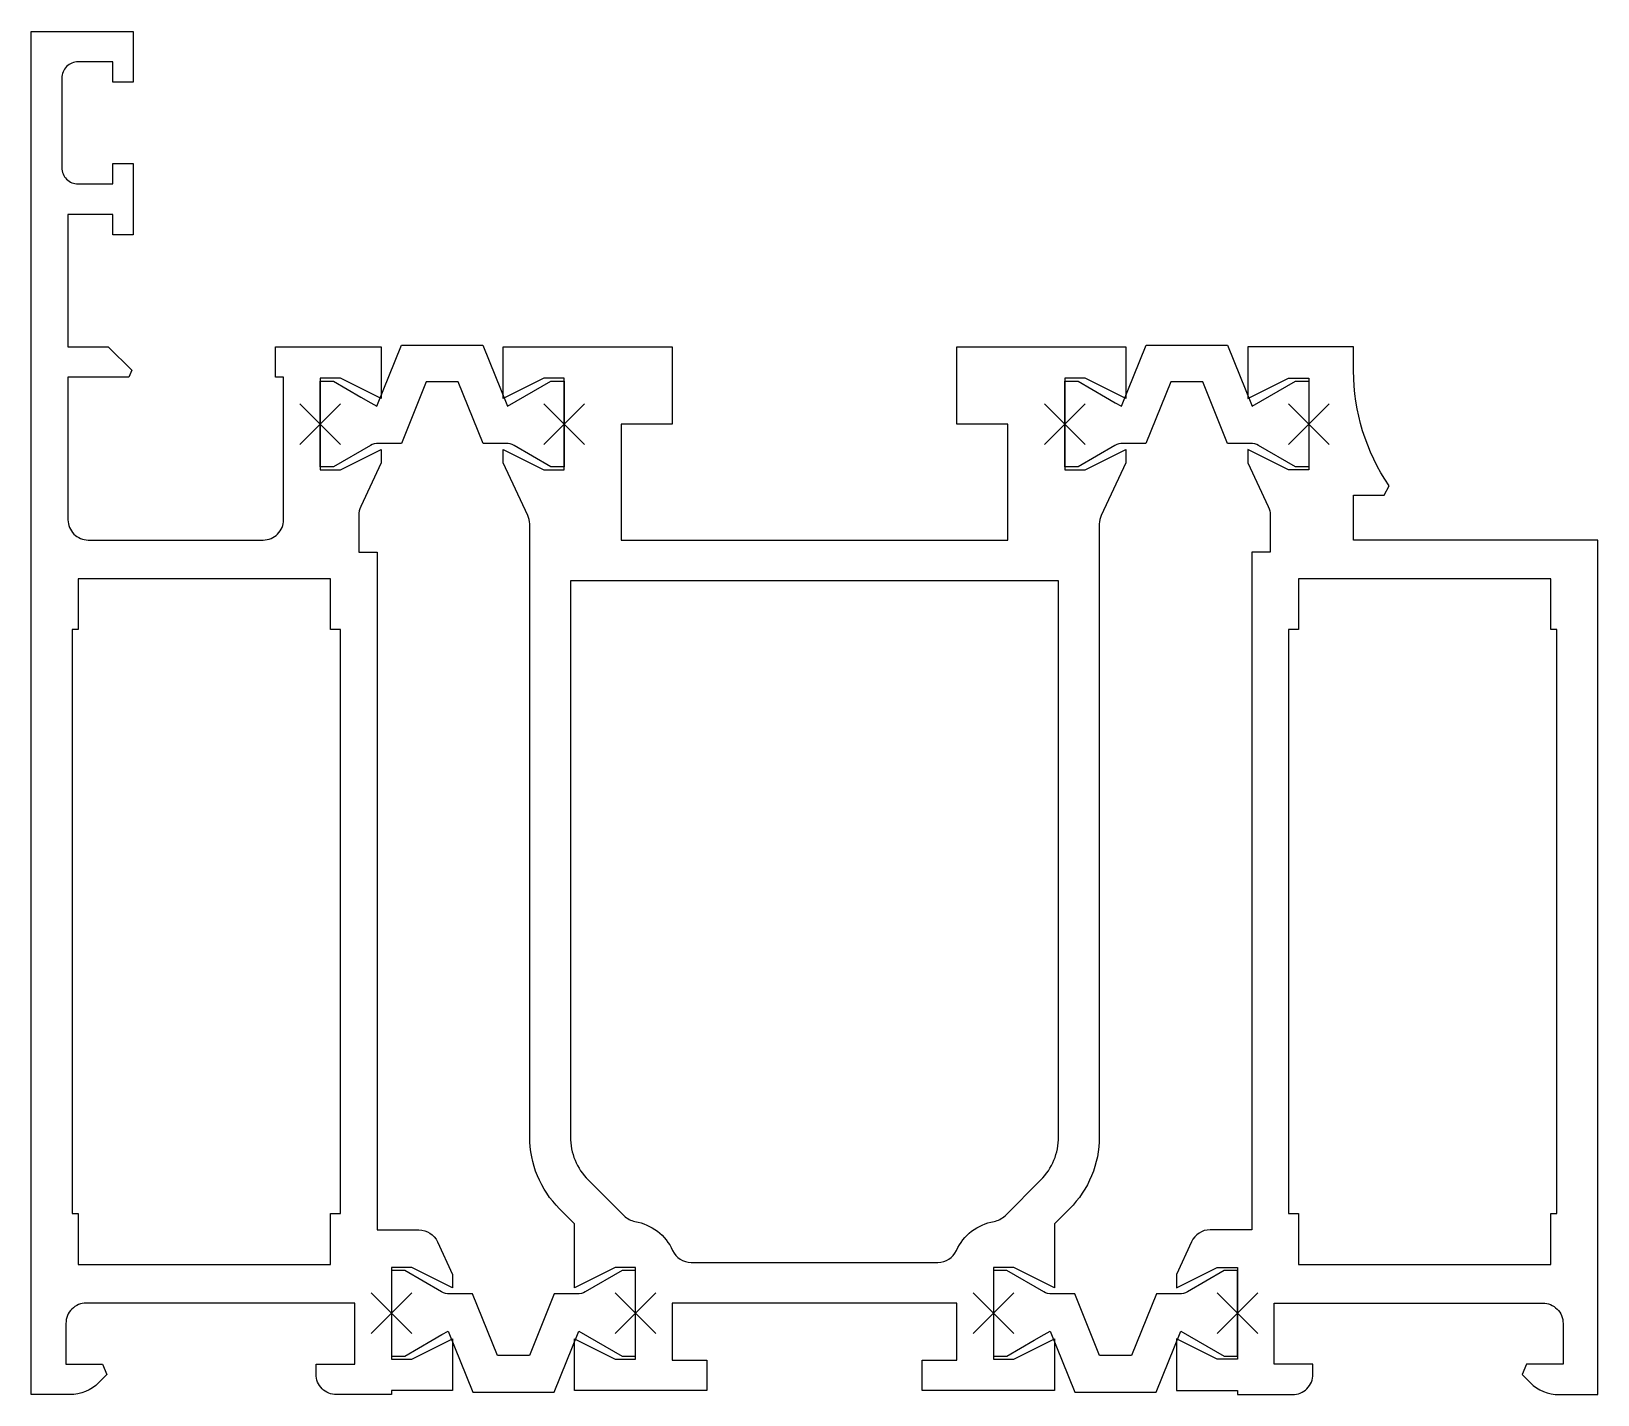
# Model space of a CAD drawing. Header units: millimetres. Extents: x 0 to 77, y 0 to 67.
import ezdxf

# ---------------------------------------------------------------- set-up
doc = ezdxf.new("R2010")
doc.units = ezdxf.units.MM
doc.header["$PDMODE"] = 3
doc.header["$PDSIZE"] = 1
doc.layers.add('X_SNAP', color=7, linetype='Continuous', lineweight=0, plot=False)

msp = doc.modelspace()

# ---------------------------------------------------------------- linework, layer by layer
for points in [[(17.7, 0.2), (17.7, 0), (15, 0, -0.414214), (14, 1), (14, 1.5), (15.9, 1.5), (15.9, 4.5), (2.7, 4.5, 0.414214), (1.7, 3.5), (1.7, 1.5), (3.5, 1.5), (3.712, 0.988), (3.31, 0.586, -0.198912), (1.896, 0), (0, 0), (0, 67), (5, 67), (5, 64.5), (4, 64.5), (4, 65.5), (2.3, 65.5, 0.414214), (1.5, 64.7), (1.5, 60.3, 0.414214), (2.3, 59.5), (4, 59.5), (4, 60.5), (5, 60.5), (5, 57), (4, 57), (4, 58), (1.8, 58), (1.8, 51.5), (3.783, 51.5), (4.941, 50.341), (4.8, 50), (1.8, 50), (1.8, 43, 0.414214), (2.8, 42), (11.4, 42, 0.414214), (12.4, 43), (12.4, 50), (12, 50), (12, 51.5), (17.2, 51.5), (17.2, 48.95), (15.2, 49.95), (14.2, 49.95), (14.2, 45.45), (15.2, 45.45), (17.2, 46.45), (17.2, 45.8), (16.194, 43.642, 0.109518), (16.1, 43.219), (16.1, 41.4), (17, 41.4), (17, 8.1), (19.056, 8.1, -0.294108), (19.966, 7.514), (20.7, 5.9), (20.7, 5.25), (18.7, 6.25), (17.7, 6.25), (17.7, 1.75), (18.7, 1.75), (20.7, 2.75), (20.7, 0.2), (17.7, 0.2)], [(18.192, 46.75), (17.066, 46.75, 0.131652), (16.666, 46.643), (14.861, 45.6), (14.2, 45.6), (14.2, 49.8), (14.861, 49.8), (16.2, 49.027), (16.688, 48.745), (16.987, 48.572), (18.2, 51.575), (22.2, 51.575), (23.413, 48.572), (25.539, 49.8), (26.2, 49.8), (26.2, 45.6), (25.539, 45.6), (23.734, 46.643, 0.131652), (23.334, 46.75), (22.208, 46.75), (20.986, 49.775), (19.414, 49.775)], [(53.8, 45.798), (52.595, 43.214, 0.109518), (52.501, 42.791), (52.501, 12.672, -0.198912), (51.037, 9.136), (50.301, 8.4), (50.301, 5.25), (48.301, 6.25), (47.301, 6.25), (47.301, 1.75), (48.301, 1.75), (50.301, 2.75), (50.301, 0.2), (43.8, 0.2), (43.8, 1.7), (45.5, 1.7), (45.5, 4.5), (31.5, 4.5), (31.5, 1.7), (33.2, 1.7), (33.2, 0.2), (26.699, 0.2), (26.699, 2.75), (28.699, 1.75), (29.699, 1.75), (29.699, 6.25), (28.699, 6.25), (26.699, 5.25), (26.699, 5.9), (26.7, 5.9), (26.7, 8.4), (25.964, 9.136, -0.198912), (24.5, 12.672), (24.5, 42.791, 0.109518), (24.406, 43.214), (23.2, 45.8), (23.2, 46.45), (25.2, 45.45), (26.2, 45.45), (26.2, 49.95), (25.2, 49.95), (23.2, 48.95), (23.2, 51.5), (31.5, 51.5), (31.5, 47.7), (29, 47.7), (29, 42), (48, 42), (48, 47.7), (45.5, 47.7), (45.5, 51.5), (53.8, 51.5), (53.8, 48.95), (51.8, 49.95), (50.8, 49.95), (50.8, 45.45), (51.8, 45.45), (53.8, 46.45), (53.8, 45.798)], [(54.792, 46.75), (53.666, 46.75, 0.131652), (53.266, 46.643), (51.461, 45.601), (50.8, 45.601), (50.8, 49.801), (51.461, 49.801), (52.8, 49.028), (53.288, 48.745), (53.587, 48.573), (54.8, 51.575), (58.8, 51.575), (60.013, 48.573), (62.139, 49.801), (62.8, 49.801), (62.8, 45.601), (62.139, 45.601), (60.334, 46.643, 0.131652), (59.934, 46.75), (58.808, 46.75), (57.586, 49.775), (56.014, 49.775)], [(59.3, 0.201), (59.3, 0.001), (62, 0.001, 0.414214), (63, 1.001), (63, 1.501), (61.1, 1.501), (61.1, 4.501), (74.3, 4.501, -0.414214), (75.3, 3.501), (75.3, 1.501), (73.5, 1.501), (73.288, 0.989), (73.69, 0.587, 0.198912), (75.104, 0.001), (77, 0.001), (77, 42.001), (65, 42.001), (65, 44.201), (66.5, 44.201), (66.748, 44.67, -0.151177), (65, 50.318), (65, 51.501), (59.8, 51.501), (59.8, 48.951), (61.8, 49.951), (62.8, 49.951), (62.8, 45.451), (61.8, 45.451), (59.8, 46.451), (59.8, 45.801), (60.806, 43.643, -0.109518), (60.9, 43.22), (60.9, 41.401), (60, 41.401), (60, 8.101), (57.944, 8.101, 0.294108), (57.034, 7.515), (56.3, 5.901), (56.3, 5.251), (58.3, 6.251), (59.3, 6.251), (59.3, 1.751), (58.3, 1.751), (56.3, 2.751), (56.3, 0.201), (59.3, 0.201)], [(27.379, 10.55), (29.136, 8.793, 0.154989), (29.674, 8.514, -0.248244), (31.525, 7.086, 0.293963), (32.436, 6.5), (44.566, 6.5, 0.293963), (45.476, 7.086, -0.248244), (47.327, 8.514, 0.154989), (47.865, 8.793), (49.622, 10.55, 0.198912), (50.501, 12.672), (50.501, 40), (26.5, 40), (26.5, 12.672, 0.198912), (27.379, 10.55)], [(21.692, 4.95), (20.566, 4.95, -0.131652), (20.166, 5.058), (18.361, 6.1), (17.7, 6.1), (17.7, 1.9), (18.361, 1.9), (19.7, 2.673), (20.188, 2.956), (20.487, 3.128), (21.7, 0.125), (25.7, 0.125), (26.913, 3.128), (29.039, 1.9), (29.7, 1.9), (29.7, 6.1), (29.039, 6.1), (27.234, 5.058, -0.131652), (26.834, 4.95), (25.708, 4.95), (24.486, 1.925), (22.914, 1.925)], [(51.293, 4.95), (50.167, 4.95, -0.131652), (49.767, 5.058), (47.962, 6.1), (47.301, 6.1), (47.301, 1.9), (47.962, 1.9), (49.301, 2.673), (49.789, 2.956), (50.088, 3.128), (51.301, 0.125), (55.301, 0.125), (56.514, 3.128), (58.64, 1.9), (59.301, 1.9), (59.301, 6.1), (58.64, 6.1), (56.835, 5.058, -0.131652), (56.435, 4.95), (55.309, 4.95), (54.087, 1.925), (52.515, 1.925)]]:
    msp.add_lwpolyline(points, format="xyb", close=True)
for points in [[(2.3, 40.1), (2.3, 37.6), (2, 37.6), (2, 8.9), (2.3, 8.9), (2.3, 6.4), (14.7, 6.4), (14.7, 8.9), (15.2, 8.9), (15.2, 37.6), (14.7, 37.6), (14.7, 40.1), (2.3, 40.1)], [(74.7, 40.101), (62.3, 40.101), (62.3, 37.601), (61.8, 37.601), (61.8, 8.901), (62.3, 8.901), (62.3, 6.401), (74.7, 6.401), (74.7, 8.901), (75, 8.901), (75, 37.601), (74.7, 37.601), (74.7, 40.101)]]:
    msp.add_lwpolyline(points, close=True)
at = {"layer": 'X_SNAP'}
for p in [(14.2, 47.7), (14.2, 47.7), (14.2, 47.7), (26.2, 47.7), (26.2, 47.7), (26.2, 47.7), (50.8, 47.701), (50.8, 47.701), (50.8, 47.701), (62.8, 47.701), (62.8, 47.701), (62.8, 47.701), (17.7, 4), (17.7, 4), (17.7, 4), (29.7, 4), (29.7, 4), (29.7, 4), (47.301, 4), (47.301, 4), (47.301, 4), (59.301, 4), (59.301, 4), (59.301, 4)]:
    msp.add_point(p, dxfattribs=at)

doc.saveas('drawing.dxf')
